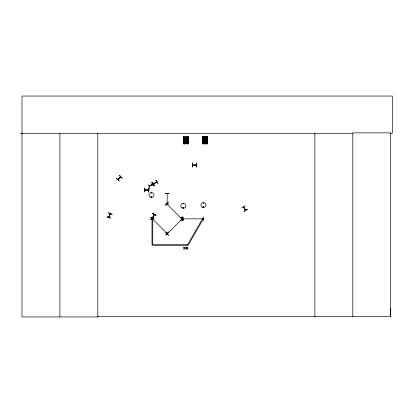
<?xml version="1.0" encoding="UTF-8"?>
<svg xmlns="http://www.w3.org/2000/svg" width="413" height="413" viewBox="0 0 413 413"><rect width="100%" height="100%" fill="white"/><g stroke="black" fill="none" stroke-linecap="round" stroke-linejoin="round"><path stroke-width="0.62" d="M390.419 133.291L392.35 133.291L392.35 96.053L21.982 96.053L21.982 316.947L97.86 316.947L97.809 316.513L390.703 316.513L390.76 308.526M152.547 218.725L152.325 218.498M181.679 218.606L181.865 218.983L166.976 204.12L167.095 203.759L167.275 203.965M152.175 218.596L167.089 233.51L166.893 233.097M151.303 192.876C152.077 193.578 151.132 192.174 151.509 193.129M182.918 207.662C184.508 206.515 183.124 208.782 183.052 207.909M203.248 203.02C203.655 203.867 203.702 202.298 203.268 203.129M203.072 206.97C204.068 205.695 203.666 208.353 203.113 206.877M203.196 206.903C203.779 207.806 203.624 206.288 203.289 206.805M149.103 186.258L152.474 184.281M152.185 184.657L152.423 184.27L149.217 186.371M108.722 217.31L109.011 216.954M110.323 213.789L108.707 217.295L110.137 213.717M181.575 218.73L181.808 218.988M154.369 214.61L152.48 217.888M167.714 233.562L167.42 233.856M117.819 179.562L118.273 179.361M243.541 207.021L245.456 210.382L243.541 206.975M108.5 212.736L112.155 214.218M108.882 217.321L110.307 213.753M110.617 218.069L106.869 216.81L110.607 218.095M167.095 203.795L167.275 193.408L167.089 193.609M151.736 196.887C150.657 197.409 152.056 195.943 151.571 197.058M183.114 203.717C183.945 203.253 182.964 204.502 183.202 203.599M183.067 207.527C183.279 208.58 183.811 207.027 183.135 207.491M192.556 164.994L193.036 165.174M110.137 213.671L110.183 214.063M152.841 217.181L153.961 215.214M154.075 218.89L150.538 217.13L154.049 218.942M167.663 233.608L167.301 233.753L167.678 233.567M182.298 218.978L182.107 219.174M153.409 183.785L156.811 181.787M120.704 176.867L117.86 179.49M120.328 176.996L120.606 176.774M183.506 207.78L183.186 207.863M145.206 190.099L144.782 190.15L145.18 189.975M148.665 190.119L144.782 190.114L148.685 189.954M182.825 218.838L182.479 218.689L182.799 218.869M203.217 218.673L203.573 218.828M196.108 164.994L196.505 164.994M153.435 216.975L150.647 219.768L153.574 217.109M168.241 202.478L165.613 205.426L168.23 202.463M165.949 232.416L168.602 235.343L165.938 232.421M166.945 233.149L167.059 233.484M167.611 233.443L167.332 233.722L182.247 218.807L181.937 219.122M183.852 220.088L181.033 217.326M119.403 175.282L122.052 178.215L119.414 175.272M117.844 179.536L120.56 176.8M118.521 179.03L120.121 177.43M154.256 214.45L152.454 217.888M148.107 184.632L150.053 188.065M152.443 182.138L154.395 185.571M155.851 180.145L158.034 183.439L155.897 180.114M149.883 185.938L151.839 184.792M153.553 183.904L156.883 181.906L153.476 183.904M153.507 186.041L151.7 182.525L153.553 186.015M241.77 207.718L245.276 205.896M151.416 196.485C150.946 198.214 152.485 195.69 151.168 196.918M152.242 218.472L152.505 218.709M192.639 164.973L196.464 164.994M196.423 165.174L192.572 165.154M187.425 143.719L187.399 143.419M206.681 143.724L206.665 143.461M245.621 210.269L243.716 206.923M205.751 136.693L207.274 136.672L207.352 143.801L205.829 143.822L205.782 136.693M183.713 137.415L185.029 137.4M186.784 137.415L188.101 137.4M202.793 137.415L204.11 137.4M205.86 137.415L207.176 137.4M183.718 137.901L185.034 137.885M186.79 137.901L188.106 137.885M202.798 137.901L204.115 137.885M205.865 137.901L207.181 137.885M183.728 138.623L185.045 138.608M186.795 138.623L188.111 138.608M202.804 138.623L204.12 138.608M205.875 138.623L207.192 138.608M183.733 139.264L185.05 139.248M186.8 139.264L188.116 139.248M202.809 139.264L204.125 139.248M205.881 139.264L207.197 139.248M183.739 139.986L185.055 139.976M186.81 139.986L188.127 139.976M202.819 139.986L204.136 139.976M205.886 139.986L207.202 139.976M183.775 143.094L185.091 143.079M186.846 143.094L188.163 143.079M183.558 143.301L185.313 143.28M188.385 143.28L186.63 143.301L188.385 143.332M202.85 143.094L204.167 143.079M205.922 143.094L207.238 143.079M204.389 143.28L202.633 143.301L204.389 143.332M205.705 143.301L207.46 143.28M183.682 143.822L185.2 143.801L185.117 136.672L183.604 136.693L183.713 143.822M188.271 143.801L186.748 143.822L186.671 136.693L188.194 136.672L188.266 143.801M204.28 143.801L202.757 143.822L202.68 136.693L204.203 136.672L204.249 143.801M144.509 188.075L144.726 192.019L144.529 188.075M144.782 189.98L148.634 189.939M203.563 216.784L203.64 220.733M203.217 218.849L203.573 218.689M165.21 203.976L169.16 204.063M20.65 133.445L21.982 133.44M21.982 133.291L352.795 133.291M196.727 163.089L196.562 167.038M192.623 165.174L196.505 165.174M196.505 167.038L196.707 163.089M182.52 218.849L203.532 218.828M108.438 212.886L112.104 214.352M152.609 213.485L156.057 215.416M167.12 204.017L167.327 204.254M180.93 217.429L183.739 220.206M119.28 175.406L122.093 178.179M116.43 178.256L119.259 181.008L116.327 178.359M181.947 218.844L181.627 218.776M152.273 182.241L154.266 185.649M149.48 186.196L149.067 186.278M154.865 183.444L151.504 185.391M207.181 136.672L207.316 143.801M207.156 136.672L207.249 143.801M207.073 136.672L207.145 143.801M206.923 136.672L207.063 143.801M206.913 136.672L206.975 143.807M206.81 136.677L206.892 143.807M206.789 143.807L206.386 143.812M206.206 136.688L206.293 143.817M206.097 136.688L206.201 143.817M206.041 136.688L206.082 143.822M205.958 136.693L206.004 143.822M205.865 136.693L205.917 143.822M204.11 136.672L204.177 143.801M204.001 136.672L204.074 143.801M203.945 136.672L203.991 143.801M203.857 136.672L203.908 143.807M203.774 136.677L203.826 143.807M203.717 143.807L203.32 143.812M203.144 136.688L203.217 143.817L203.051 136.688M203.026 136.688L203.046 143.822M202.943 136.688L202.964 143.822L202.798 136.693M202.783 136.693L202.85 143.822M188.091 136.672L188.168 143.801M187.992 136.672L188.065 143.801M187.941 136.672L187.982 143.801M187.848 136.672L187.9 143.807M187.734 136.677L187.817 143.807M187.714 143.807L187.311 143.812M187.135 136.688L187.208 143.817M187.104 136.688L187.12 143.817M187.032 136.688L187.037 143.822L186.934 136.688M186.79 136.693L186.924 143.822M186.774 136.693L186.841 143.822M185.009 136.672L185.101 143.801M184.916 136.672L184.998 143.801M184.838 136.672L184.947 143.801M184.766 136.672L184.854 143.801M184.663 136.677L184.745 143.807M184.642 143.807L184.239 143.812M184.064 136.688L184.11 143.817M183.976 136.688L184.038 143.817M183.857 136.688L183.945 143.822M183.78 136.693L183.883 143.822M183.708 136.693L183.77 143.822M148.732 188.049L148.726 191.993M390.703 316.513L390.703 132.862L352.795 132.862L352.795 316.513M314.882 133.291L314.882 316.947M192.504 163.089L192.504 167.038M97.804 133.291L97.804 316.947M59.895 133.291L59.895 316.947M184.11 139.548C184.482 140.657 184.972 138.747 184.11 139.548M187.182 139.548C187.548 140.657 188.039 138.747 187.182 139.548M203.186 139.548C203.557 140.657 204.048 138.747 203.186 139.548M206.257 139.548C206.629 140.657 207.119 138.747 206.257 139.548M152.707 213.32L156.031 215.452L152.696 213.335M202.778 218.353L187.487 244.837L188.158 245.224L203.449 218.74L202.778 218.353M184.993 247.119L184.487 247.934L183.671 247.119L184.317 248.156L183.651 249.204L184.472 248.368L185.298 249.204L184.642 248.146L185.292 247.119L184.993 247.119M187.554 247.119L187.048 247.934L186.232 247.119L186.877 248.156L186.217 249.204L187.032 248.368L187.858 249.204L187.203 248.146L187.853 247.119L187.554 247.119M168.525 232.06L165.907 235.023L168.525 232.06M183.331 217.563L180.713 220.521L183.331 217.563M247.268 209.345L243.954 211.502L247.263 209.339M148.897 188.044L148.701 191.993L148.897 188.044M182.427 216.784L182.231 220.733L182.401 216.784M169.154 193.299L165.21 193.408L169.154 193.289M192.556 163.089L192.36 167.038L192.53 163.089M152.758 218.358L151.994 218.358L151.994 244.672L187.487 244.672L187.487 245.436L152.758 245.436L152.758 218.358M182.056 207.976A2.499 2.499 0 0 0 185.798 205.813A2.499 2.499 0 0 0 182.056 203.655A2.499 2.499 0 0 0 182.056 207.976M202.21 207.29A2.499 2.499 0 0 0 205.953 205.127A2.499 2.499 0 0 0 202.21 202.964A2.499 2.499 0 0 0 202.21 207.29M150.275 197.12A2.468 2.468 0 0 0 153.977 194.982A2.468 2.468 0 0 0 150.275 192.845A2.468 2.468 0 0 0 150.275 197.12"/></g></svg>
